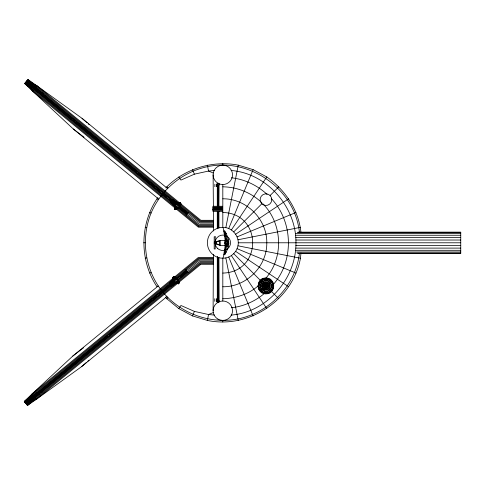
<?xml version="1.0" encoding="UTF-8"?>
<svg xmlns="http://www.w3.org/2000/svg" width="485" height="485" viewBox="0 0 485 485"><rect width="100%" height="100%" fill="white"/><g stroke="black" fill="none" stroke-linecap="round" stroke-linejoin="round"><path stroke-width="0.73" d="M265.889 293.843L265.907 278.014C255.74 277.614 255.722 294.213 265.889 293.843C276.056 294.243 276.074 277.644 265.907 278.014M179.583 206.701L179.153 206.458L179.874 206.374L179.887 205.428L177.874 202.985L174.691 206.762L174.521 208.92L176.194 209.556L177.462 208.289L178.365 208.162L178.48 207.259L178.765 207.665M176.764 278.075L175.867 277.947L174.612 276.692L172.933 277.329L173.09 279.475L173.994 280.639L174.012 281.403L176.273 283.252L177.922 281.361L178.298 279.893L177.552 279.784L176.728 278.802L176.764 278.075L175.831 277.905L173.09 279.475L176.273 283.252L178.371 283.786L179.286 282.24L178.25 280.773L178.274 279.869C175.424 282.985 163.287 292.394 175.006 281.833M175.14 282.385L174.661 284.198L173.096 284.774L171.666 284.653L169.999 283.234L172.23 281.355L173.994 280.639L173.133 279.524L174.176 278.827L173.739 277.347L174.006 276.668L175.164 278.038L175.861 278.208L175.164 278.038L173.09 279.475L174.624 279.36L175.831 277.905L176.746 278.05L175.903 279.027L174.176 278.827L173.218 278.154L174.218 276.953L177.195 280.554L177.092 282.288L177.607 283.361L179.286 282.24L177.922 281.361L178.25 280.773L179.286 282.24L177.668 283.41L176.231 283.204L175.4 282.294L174.661 284.198L173.096 284.774L171.829 283.24C165.221 287.053 173.551 280.178 174.903 279.778L174.176 278.827L174.006 276.668L172.896 277.281L173.09 279.475L174.903 279.778L178.413 283.834L179.208 282.84L177.922 281.361L176.279 281.415L176.273 283.252L178.371 283.786L179.165 282.791L179.232 282.282L177.989 280.736M172.751 203.712L171.599 202.997L176.504 206.458L174.479 208.968L175.588 209.581L180.796 203.415L179.965 202.475L177.837 203.033L176.886 204.076L176.128 204.221L174.691 206.762L174.521 208.92L175.631 209.532L177.462 208.289C177.195 208.417 179.935 206.719 177.928 208.283L177.455 208.029L178.365 208.162L177.431 208.332L174.691 206.762L176.504 206.458L180.008 202.421L180.875 204.021L179.85 205.464L179.874 206.374L176.886 204.076L173.042 200.135L172.236 200.632L173.284 201.59L171.599 202.997C169.726 199.82 175.618 204.331 175.873 205.27M215.043 242.615C214.655 243.234 215.601 243.397 215.352 242.555M216.662 243.185L215.595 243.143M215.655 243.203L215.698 242.536L215.637 243.203M226.058 244.07L227.574 244.07L227.659 241.882L226.058 241.675M215.279 243.124L216.601 243.161L216.662 242.555L215.698 242.536M216.013 243.203L216.013 242.597M176.498 204.124L176.516 203.651M175.358 205.501L173.484 205.331L172.654 203.882L172.478 202.021L172.836 201.602L174.703 201.463L176.267 202.039L176.455 203.482L177.001 203.942L177.019 203.627L176.455 203.482L176.267 202.039L173.042 200.135L172.236 200.632L173.284 201.59L173.648 200.572L175.879 202.457L176.886 204.076L177.874 202.985L179.262 202.851L180.875 204.021L179.589 205.507C180.547 206.349 178.074 207.574 179.923 205.925L179.589 205.507M171.599 202.997L173.83 204.876L175.6 205.598L174.727 206.707L175.776 207.404L177.504 207.21L178.341 208.192L177.431 208.332L177.504 207.21L176.504 206.458L176.837 208.071L176.194 209.556L174.77 208.162L176.194 209.556L177.462 208.289L176.837 208.071L176.194 209.556M179.923 205.925L178.171 208.368M170.872 284.21L170.944 283.767L169.817 284.634L169.465 283.761L171.89 280.912L173.339 280.96L173.885 280.5L171.884 280.9L171.053 282.349L170.872 284.21L171.684 284.646L172.042 285.665L174.273 283.78L175.279 282.161L174.661 284.198L171.429 286.095L170.629 285.598L171.484 284.41M175.412 282.609L176.079 282.349L176.231 283.204L177.092 282.288L178.492 282.985L178.413 283.834L176.904 282.525L176.273 283.252L176.643 281.761L178.286 280.815L178.274 279.869M299.397 253.6C295.674 285.629 269.381 312.667 237.965 318.936C207.798 324.92 175.358 311.479 158.256 285.92L156.994 286.762C139.589 260.681 139.589 224.882 156.994 198.802L157.928 197.656M32.265 393.771L72.811 356.045L158.256 285.92C144.215 264.567 141.475 236.747 151.084 213.067C161.032 189.532 182.645 171.799 207.671 166.628C250.036 157.577 295.213 189.289 299.469 232.685M237.965 245.798C240.014 236.625 232.206 227.119 222.815 227.338A15.447 15.447 0 0 0 207.374 242.785A15.447 15.447 0 0 0 222.815 258.226C229.987 258.275 236.613 252.837 237.965 245.798L300.464 258.226L300.973 253.079M176.97 278.614L176.764 279.208L177.171 278.578M213.109 310.721L213.376 254.395M173.096 284.774L173.357 282.998L171.884 280.9L171.053 282.349L171.829 283.24M228.835 241.882L225.598 241.882L227.574 241.675L227.659 243.858L226.222 236.413L224.076 231.024L224.888 231.024C226.992 234.976 228.932 239.299 228.835 243.858L225.598 243.858L227.574 244.07L227.659 241.882L225.361 252.036M171.684 284.646L171.429 286.095L171.666 284.653L26.305 403.969L25.469 402.944L170.259 284.113M171.89 280.912L173.339 280.96L173.963 279.857L173.581 280.427L173.951 279.821L173.133 279.524L173.187 278.087L174.612 276.692L175.867 277.947L175.237 278.166L174.903 279.778L175.903 279.027L175.831 277.905M300.464 258.226C292.619 300.051 249.017 329.188 207.374 320.427L208.55 314.516L213.303 312.546M225.828 227.635L238.262 165.136C212.672 160.244 185.397 168.513 166.84 186.804L165.9 187.944M224.143 254.722C226.319 246.968 226.319 238.772 224.143 231.024M224.482 252.036L226.234 252.036L224.076 254.722L224.888 254.722L227.471 249.326L228.835 243.858M174.661 284.198L174.121 283.616L174.527 282.015M263.84 293.57L267.956 278.287M174.473 277.22L174.612 276.692L174.218 276.953M175.127 204.64L174.939 205.27L175.491 205.737L174.939 205.27L173.484 205.331L174.939 205.27L175.491 205.737M175.321 208.902L174.479 208.968L175.776 207.404L175.588 209.581L175.321 208.902L175.776 207.404L177.462 208.289M177.037 278.693L176.728 278.802L177.073 278.742M178.492 282.985L179.208 282.84L177.092 282.288L178.25 280.773M172.836 201.602L173.284 201.59L173.042 200.135L173.272 201.578L172.533 202.451L171.423 201.59L171.066 202.463L173.497 205.319L172.654 203.882L174.703 201.463L176.261 202.051L177.001 203.942M165.433 297.05L166.84 298.76L178.832 308.606L192.521 315.923L194.394 311.394L208.55 314.516L214.558 315.111M228.726 228.514L253.115 169.641L238.262 165.136M175.509 207.259L174.77 208.162L174.727 206.707L175.685 207.538L174.691 206.762L176.225 206.877L177.431 208.332M176.764 279.208L177.037 278.796M174.873 207.889L32.659 91.174L24.711 83.541L25.735 82.153L162.396 194.309L161.996 195.091M173.484 205.331L176.267 202.039M173.394 277.875L174.042 276.717L172.933 277.329L173.909 278.978M171.029 202.287L171.423 201.59M171.041 283.907L174.273 280.96M261.93 292.776L269.866 279.081M180.875 204.021L179.529 204.882L179.85 205.464L180.76 203.464L179.965 202.475L177.874 202.985L177.88 204.822L179.529 204.882L180.875 204.021L179.201 202.894L178.698 203.949L178.795 205.682L179.887 205.428L179.899 206.349M164.179 192.43L163.487 192.981L26.827 80.825L27.984 79.552L37.024 85.857L179.656 202.912M178.832 308.606L180.929 305.471L194.394 311.394M231.4 229.938L266.798 176.958C285.125 189.738 298.633 210.066 300.973 232.485M26.566 401.156L25.268 402.847L24.25 401.459L32.192 393.826L173.103 278.19M29.167 397.773L32.192 393.826M34.768 88.458L34.223 89.119L38.145 92.659M35.041 88.124L37.024 85.857L32.562 83.65M34.49 89.082L35.332 88.058M162.396 194.309L162.669 193.976M163.215 193.309L163.487 192.981M160.832 196.364L161.378 195.697M162.596 194.218L122.875 161.317M163.433 193.188L138.049 172.66M164.651 191.708L165.197 191.041M186.167 214.928L186.986 213.933L179.505 207.792M265.653 278.408C284.119 257.644 282.458 223.264 262.864 203.767M273.455 284.337C294.353 260.487 293.116 221.257 271.182 198.456M171.848 202.742L171.544 202.481M173.969 201.402L174.17 201.572M179.85 205.464L178.504 203.712L180.008 202.421L180.081 203.27L178.698 203.949L177.837 203.033L178.25 204.482L179.887 205.428M172.042 285.665L172.945 284.646M215.485 242.245L219.675 240.936L220.19 240.36L227.829 240.36L227.829 245.38L220.19 245.38L214.2 243.458M171.417 285.501L172.599 284.513M166.84 298.76L167.913 297.687M233.74 231.86L261.833 203.767M270.078 195.522L278.796 186.804M260.293 291.515L271.503 280.342M161.529 289.909L161.935 290.691L25.268 402.847L24.868 402.065L32.737 394.493M173.648 278.851L24.25 401.459L24.868 402.065L32.81 394.432M178.813 203.839L177.874 202.985L178.698 203.949L180.796 203.415L180.081 203.27M37.684 392.341L33.762 395.881L34.308 396.542M36.63 399.088L81.541 366.684L86.094 362.701M87.803 361.204L88.943 360.209M176.964 282.567L176.231 283.204L177.207 282.397L176.904 282.525M175.376 277.438L198.45 258.487A1.091 1.091 0 0 1 199.086 258.281L213.376 258.281M185.7 270.072L186.167 269.678M188.35 272.34L178.104 280.76M176.504 278.057L175.861 278.208L176.576 277.869L178.444 280.087M173.333 280.906L173.885 280.5M171.296 284.216L173.096 282.694M177.692 279.566L177.807 279.336M177.983 279.542L177.158 279.675M172.436 284.653L172.83 284.622M171.478 285.58L172.781 284.483M175.4 282.294L174.903 282.767M171.526 285.635L171.829 285.374M172.278 284.919L172.999 284.404M172.314 284.968L173.018 284.465M178.25 280.13L177.674 279.451M178.741 282.288L179.286 282.24M174.254 277.244L198.159 257.614A0.861 0.861 0 0 1 198.704 257.42L213.376 257.42M24.868 402.065L173.618 279.99M175.922 278.099L198.704 259.39A1.055 1.055 0 0 1 199.39 259.135L213.376 259.135M162.075 290.576L170.144 283.992M177.037 278.293L186.246 270.739M176.588 278.917L199.026 260.493A1.328 1.328 0 0 1 199.862 260.196L213.376 260.196M25.614 403.12L107.191 336.172M108.949 334.735L110.119 333.771M111.289 332.813L113.041 331.37M114.218 330.406L115.454 329.388M116.558 328.49L118.382 326.987M119.48 326.084L121.238 324.647M122.408 323.683L162.129 290.782M162.348 290.909L166.379 287.599M168.107 286.18L169.253 285.241M177.31 278.626L186.519 271.066L185.155 269.405M26.16 403.787L128.367 319.906M129.531 318.948L131.283 317.511M132.453 316.553L133.624 315.596M134.788 314.638L136.54 313.201M137.588 312.34L162.972 291.812M162.893 291.57L170.374 285.429M180.735 276.929L187.064 271.733L187.883 272.734L199.881 262.9A0.861 0.861 0 0 1 200.547 262.579L213.376 262.579M178.007 279.469L199.571 261.761A1.055 1.055 0 0 1 200.244 261.524L213.376 261.524M163.712 292.57L163.027 292.018L26.36 404.175L27.524 405.448L36.557 399.143L200.675 264.446M163.166 291.903L171.223 285.289M177.558 280.094L187.337 272.067M28.275 403.235L26.36 404.175L27.051 404.726L175.8 282.652M176.922 282.84L27.524 405.448L27.051 404.726L36.084 398.421M178.65 281.427L200.311 263.634A0.861 0.861 0 0 1 200.857 263.44L213.376 263.44M81.541 366.684L166.985 296.559M258.444 285.616C248.744 294.28 235.674 298.366 222.815 298.76M264.931 292.964C255.656 301.137 243.658 306.429 231.381 307.763M72.811 356.045L83.602 347.739M34.58 396.875L34.853 397.209L39.691 393.602M40.904 392.698L42.716 391.346M27.051 404.726L36.011 398.482M178.504 203.712L177.837 203.033M235.661 234.2L288.642 198.802M176.879 278.984L176.879 278.608M169.999 283.234L171.726 282.155M259.038 289.878L272.758 281.979M173.339 280.96L173.757 280.736M31.458 401.659L36.557 399.143L34.853 397.209M214.558 170.453L208.55 171.047L194.394 174.17L180.929 180.093L178.832 176.958M149.677 273.079L151.084 272.497M237.086 236.874L295.959 212.485M177.91 283.234L179.165 282.791M214.2 242.282L220.19 240.36L220.19 245.38L219.675 244.804L215.485 243.494M258.25 287.969L273.546 283.889M176.504 203.47L176.746 203.852M178.068 208.217L177.455 208.029M145.173 258.226L146.664 257.929M237.965 239.772L300.464 227.338M222.815 273.079C262.621 272.212 262.621 213.351 222.815 212.485M222.815 286.762C246.338 287.12 267.15 266.301 266.798 242.785C267.15 219.262 246.338 198.45 222.815 198.802M231.078 315.111C267.077 312.201 296.305 278.651 295.959 242.785C296.305 206.913 267.077 173.363 231.078 170.453M172.363 281.53L174.012 281.403M214.279 242.639L216.183 242.579L216.213 243.185L214.279 243.1L214.509 242.639L214.279 243.1M216.601 242.579L214.928 242.561M172.654 203.882L174.448 203.839M172.533 202.451L171.066 202.463L172.739 202.239M217.692 186.379L216.753 186.379L216.753 184.549L217.425 184.549M212.97 207.137L222.409 207.137M212.97 207.998L222.409 207.998M212.97 208.192L222.409 208.192M212.97 209.29L222.409 209.29M212.97 209.52L222.409 209.52M212.97 209.72L222.409 209.72M212.97 210.581L222.409 210.581M213.376 220.311L201.093 220.311A0.655 0.655 0 0 1 200.675 220.16L180.808 203.852M213.376 221.172L200.857 221.172A0.861 0.861 0 0 1 200.311 220.978L180.262 204.518M213.376 222.033L200.547 222.033A0.861 0.861 0 0 1 199.881 221.706L188.35 212.266L187.531 213.267L181.202 208.071M213.376 223.088L200.244 223.088A1.055 1.055 0 0 1 199.571 222.845L179.62 206.471M213.376 224.416L199.862 224.416A1.328 1.328 0 0 1 199.026 224.112L178.777 207.501M213.376 225.47L199.39 225.47A1.055 1.055 0 0 1 198.704 225.216L177.534 207.841M213.376 226.331L199.099 226.331A1.115 1.115 0 0 1 198.723 226.265L198.662 226.24A1.091 1.091 0 0 1 198.45 226.119L198.389 226.077M213.376 227.192L198.704 227.192A0.861 0.861 0 0 1 198.159 226.992L176.037 208.841M223.421 228.368L224.155 233.703A63.596 63.596 0 0 1 225.27 241.882A25.693 25.693 0 0 1 225.27 243.858A63.596 63.596 0 0 1 224.155 252.036L223.421 257.377M298.081 232.139L460.75 232.139L460.75 253.425L298.081 253.425M297.323 232.503L460.75 232.503M295.808 233.564L460.75 233.564M224.482 233.703L226.234 233.703L224.076 231.024M295.808 235.255L460.75 235.255M224.973 236.413L227.471 236.413M295.808 237.462L460.75 237.462M225.343 239.141L228.211 239.141M295.808 240.026L460.75 240.026M215.71 242.7L216.546 242.7L216.546 243.04L215.71 243.04M143.651 242.785L145.173 242.785M238.262 242.785L460.75 242.785M215.346 243.124L214.928 243.124L214.97 242.615M295.808 245.537L460.75 245.537M225.343 246.598L228.211 246.598M295.808 248.102L460.75 248.102M224.973 249.326L227.471 249.326M295.808 250.308L460.75 250.308M296.565 252L460.75 252M297.323 253.061L460.75 253.061M213.376 264.301L201.093 264.301A0.655 0.655 0 0 0 200.772 264.386M217.692 299.045L216.637 299.045L216.637 301.015A1.455 1.455 0 0 0 218.098 302.476M216.637 301.015L217.425 301.015M257.984 285.92L273.813 285.938M178.638 207.441L178.322 207.441L178.632 207.822M180.335 203.967L180.826 203.979M171.053 282.349L172.842 282.391M173.969 204.7L175.618 204.834M173.739 277.347L172.896 277.281L174.176 278.827M231.381 177.801C244.676 179.177 257.341 185.397 267.144 194.418M222.815 186.804C237.262 187.04 251.424 192.672 261.833 202.736M145.173 227.338L146.664 227.635M173.521 280.93L173.982 281.027M178.286 280.815L177.195 280.554L178.959 282.585M258.256 283.87L273.54 287.987M192.521 315.923L207.374 320.427M179.505 203.021L180.76 203.464M176.637 203.615L177.328 203.87M173.157 201.712L176.607 204.397M213.303 173.018L208.55 171.047L207.374 165.136M149.677 212.485L151.084 213.067M237.086 248.69L295.959 273.079M28.736 81.765L26.827 80.825L27.984 79.552L178.535 203.1M253.115 169.641L266.798 176.958M259.051 281.961L272.746 289.897M156.994 198.802L158.256 199.644M235.661 251.363L288.642 286.762M178.037 281.452L179.232 282.282M177.413 203.294L27.512 80.274L36.478 86.518M27.512 80.274L36.551 86.579M37.096 85.912L82.001 118.316L167.452 188.441M35.314 87.791L40.158 91.398M41.364 92.302L43.183 93.653M32.731 91.228L73.271 128.955L84.063 137.261M173.357 282.998L174.121 283.616M179.717 205.185L188.398 212.309M163.633 193.097L172.842 200.651M179.747 206.319L187.804 212.933M173.29 201.275L26.772 81.031L25.929 82.056L172.448 202.306M26.62 81.213L66.778 114.169M67.942 115.127L69.688 116.558M70.852 117.515L72.016 118.467M73.762 119.898L74.926 120.856M76.594 122.226L123.487 160.711M124.657 161.669L126.415 163.112M127.513 164.015L128.755 165.033M130.441 166.416L131.684 167.434M132.854 168.392L134.606 169.835M135.782 170.793L136.952 171.757M163.36 193.43L171.993 200.511M26.075 81.88L116.6 156.17M117.606 156.994L118.776 157.952M119.947 158.916L121.699 160.353M162.814 194.091L166.84 197.401M162.542 194.424L171.751 201.984M178.08 207.18L186.713 214.261M33.204 90.507L25.329 82.935L175.231 205.955M174.745 206.671L24.711 83.541L25.735 82.153L27.033 83.844M177.055 208.568L198.45 226.119M73.271 128.955L158.722 199.08M170.629 285.598L171.247 286.108M174.727 206.707L175.479 207.325M173.721 201.281L174.054 201.566M172.902 202.015L174.703 203.536M172.169 202.936L172.593 203.294M172.624 203.403L173.006 203.73M172.587 203.451L173.539 204.191M82.001 118.316L87.13 122.802M88.264 123.796L89.404 124.79M175.867 277.947L174.564 276.735L175.237 278.166L174.612 276.692M25.329 82.935L33.277 90.568M166.84 186.804L167.913 187.877M233.74 253.703L260.778 280.742M271.066 291.03L278.796 298.76M260.312 280.324L271.485 291.534M173.648 200.572L174.552 201.584M173.272 201.578L173.951 202.378M160.371 288.636L160.917 289.302M164.185 293.292L164.73 293.958M161.935 290.691L162.208 291.024M162.754 291.691L163.027 292.018M34.029 395.918L34.871 396.942M29.627 87.227L32.659 91.174M231.4 255.625L266.798 308.606M261.948 279.069L269.848 292.788M175.103 205.428L175.467 206.07M174.982 208.374L175.631 209.532M192.521 169.641L194.394 174.17M228.726 257.05L253.115 315.923M263.858 278.281L267.938 293.577M175.728 202.621L176.128 204.221M225.828 257.929L238.262 320.427M176.055 209.029L176.146 209.514M174.703 201.463L174.958 203.233M213.109 174.842L213.376 206.198M227.574 241.675L227.574 244.07M227.216 241.882L227.216 243.858M222.815 163.615L222.815 165.136M222.815 184.549L222.815 227.853M222.815 257.717L222.815 301.015M222.815 320.427L222.815 321.949M219.675 240.936L219.675 244.804M218.911 206.022L219.044 185.494A1.34 1.34 0 0 0 218.608 183.306A1.34 1.34 0 0 0 216.753 184.549M218.911 211.321L218.911 227.962M218.911 257.462L219.129 299.985A1.455 1.455 0 0 1 218.474 302.422M218.505 206.022L218.505 185.603L217.692 185.603L217.692 206.04M218.505 211.321L218.505 227.962M218.505 257.462L218.505 299.821L217.692 299.821L217.692 256.698M218.098 185.221L218.098 185.603M218.098 299.821L218.098 300.348M217.692 211.321L217.692 228.72M217.286 186.379L217.286 206.04M217.286 211.333L217.286 228.72M217.286 256.698L217.286 299.045M216.462 184.221L216.462 186.701M216.346 298.748L216.346 301.312M216.171 242.555L216.171 243.185M215.485 241.869L215.485 243.87M214.879 184.221L214.879 186.701M214.764 298.748L214.764 301.312M213.376 211.321L213.376 230.969M258.517 283.937C255.601 293.322 271.085 297.493 273.279 287.914C276.195 278.529 260.712 274.358 258.517 283.937M259.281 284.143C256.668 292.558 270.545 296.299 272.515 287.714C275.128 279.293 261.251 275.559 259.281 284.143M260.493 284.471C258.359 291.346 269.696 294.395 271.303 287.387C273.437 280.512 262.1 277.462 260.493 284.471M262.076 284.901C260.566 289.757 268.581 291.915 269.721 286.956C271.23 282.1 263.216 279.942 262.076 284.901M263.919 285.392C266.702 294.298 270.794 279.093 263.919 285.392M174.091 278.699L173.133 279.524L174.091 278.699M225.27 243.858L224.543 244.07L224.543 241.675L225.27 241.882L225.27 243.858M222.409 206.277L212.97 206.277L212.97 211.436L222.409 211.436L222.409 206.277M215.219 236.783L214.2 236.783L214.2 248.957L215.219 248.957L215.219 236.783M170.944 283.767L169.465 283.761L170.926 283.78M217.965 319.13A9.706 9.706 0 0 0 232.521 310.721A9.706 9.706 0 0 0 217.965 302.319A9.706 9.706 0 0 0 217.965 319.13M217.965 183.245A9.706 9.706 0 0 0 232.521 174.842A9.706 9.706 0 0 0 217.965 166.434A9.706 9.706 0 0 0 217.965 183.245M217.359 248.241A7.724 7.724 0 0 0 230.278 244.779A7.724 7.724 0 0 0 220.82 235.322A7.724 7.724 0 0 0 217.359 248.241M263.04 204.694A5.826 5.826 0 0 0 271.782 199.644A5.826 5.826 0 0 0 263.04 194.594A5.826 5.826 0 0 0 263.04 204.694M217.619 185.021A0.673 0.673 0 0 0 218.741 184.724A0.673 0.673 0 0 0 217.923 183.9A0.673 0.673 0 0 0 217.619 185.021M217.619 301.494A0.673 0.673 0 0 0 218.741 301.191A0.673 0.673 0 0 0 217.923 300.367A0.673 0.673 0 0 0 217.619 301.494"/></g></svg>
